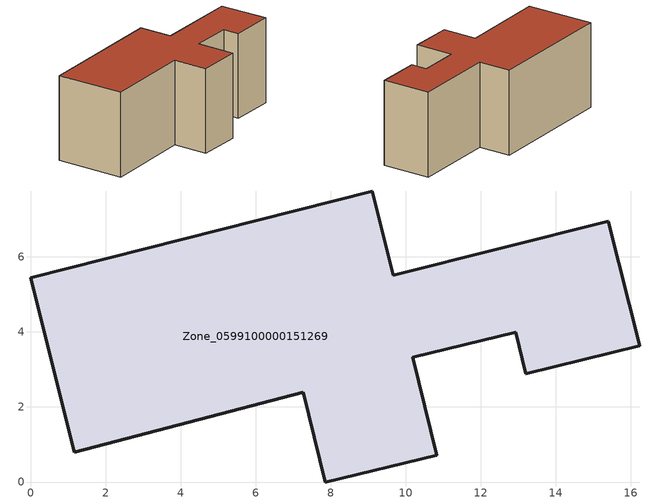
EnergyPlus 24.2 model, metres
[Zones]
Zone_0599100000151269
 floor ground (C_G): 7.27,2.39 1.17,0.8 0,5.45 9.11,7.76 9.67,5.51 15.4,6.95 16.24,3.63 13.2,2.89 12.93,3.99 10.19,3.32 10.82,0.72 7.85,0 z0
 wall outside (C_F): 10.19,3.32 12.93,3.99 13.2,2.89 16.24,3.63 15.4,6.95 9.67,5.51 9.11,7.76 0,5.45 1.17,0.8 7.27,2.39 7.85,0 10.82,0.72 10.19,3.32 z0:5.99
 roof outside (C_R): 7.85,0 10.82,0.72 10.19,3.32 12.93,3.99 13.2,2.89 16.24,3.63 15.4,6.95 9.67,5.51 9.11,7.76 0,5.45 1.17,0.8 7.27,2.39 z5.99
[BUILDING]
Pand.0599100000151269: North Axis=0; Terrain=City; Loads Convergence Tolerance Value=0.04; Temperature Convergence Tolerance Value=0.4; Solar Distribution=FullExterior; Maximum Number of Warmup Days=25; Minimum Number of Warmup Days=1
[Site:Location]
Rotterdam.The.Hague.AP_ZH_NLD Design_Conditions: Latitude=51.96; Longitude=4.45; Time Zone=1; Elevation=-4.5
[SITE:GROUNDTEMPERATURE:BUILDINGSURFACE]
18, 18, 18, 18, 18, 18, 18, 18, 18, 18, 18, 18
[MATERIAL] Thermal Absorptance=0.9; Solar Absorptance=0.7; Visible Absorptance=0.7
Name | Roughness | Thickness | Conductivity | Density | Specific Heat
G.TI.1965-1974 | MediumSmooth | 0.15 | 0.882353 | 540 | 1210
F.TI.1965-1974 | Rough | 0.3 | 0.697674 | 1920 | 840
R.TI.1965-1974 | MediumRough | 0.2 | 0.232558 | 1500 | 1000
[CONSTRUCTION]
C_G: G.TI.1965-1974
C_F: F.TI.1965-1974
C_R: R.TI.1965-1974
[ZONE]
Zone_0599100000151269: Type=1; Multiplier=1; Ceiling Height=Autocalculate; Volume=Autocalculate; Floor Area=autocalculate; Part of Total Floor Area=Yes
[ZONEINFILTRATION:DESIGNFLOWRATE]
Infil_Zone_0599100000151269: Zone or ZoneList or Space or SpaceList=Zone_0599100000151269; Schedule=AlwaysOn; Design Flow Rate Calculation Method=Flow/Area; Flow Rate per Floor Area=0.003; Constant Term Coefficient=1; Temperature Term Coefficient=0; Velocity Term Coefficient=0; Velocity Squared Term Coefficient=0
[HVACTEMPLATE:ZONE:IDEALLOADSAIRSYSTEM]
Zone_0599100000151269: Maximum Heating Supply Air Temperature=50; Minimum Cooling Supply Air Temperature=13; Maximum Heating Supply Air Humidity Ratio=0.0156; Minimum Cooling Supply Air Humidity Ratio=0.0077; Heating Limit=NoLimit; Cooling Limit=NoLimit; Dehumidification Control Type=ConstantSensibleHeatRatio; Cooling Sensible Heat Ratio=0.7; Dehumidification Setpoint=60; Humidification Control Type=None; Humidification Setpoint=30; Outdoor Air Method=None; Outdoor Air Flow Rate per Person=0.00944; Outdoor Air Flow Rate per Zone Floor Area=0; Outdoor Air Flow Rate per Zone=0; Demand Controlled Ventilation Type=None; Outdoor Air Economizer Type=NoEconomizer; Heat Recovery Type=None; Sensible Heat Recovery Effectiveness=0.7; Latent Heat Recovery Effectiveness=0.65
[ZONECONTROL:THERMOSTAT]
ThermostatControl_Zone_0599100000151269: Zone or ZoneList=Zone_0599100000151269; Control Type Schedule=DualSetpointControlType; Control 1=Thermostat_Zone_0599100000151269; Temperature Difference Between Cutout And Setpoint=0
[THERMOSTATSETPOINT:DUALSETPOINT]
Thermostat_Zone_0599100000151269: Heating Setpoint Temperature Schedule=HeatingSetpoint_Zone_0599100000151269; Cooling Setpoint Temperature Schedule=CoolingSetpoint_Zone_0599100000151269
[SCHEDULE:COMPACT]
HeatingSetpoint_Zone_0599100000151269: Through: 12/31, For: AllDays, Until: 24:00, 21
CoolingSetpoint_Zone_0599100000151269: Through: 12/31, For: AllDays, Until: 24:00, 24
DualSetpointControlType: Through: 12/31, For: AllDays, Until: 24:00, 4
AlwaysOn: Through: 12/31, For: AllDays, Until: 24:00, 1
